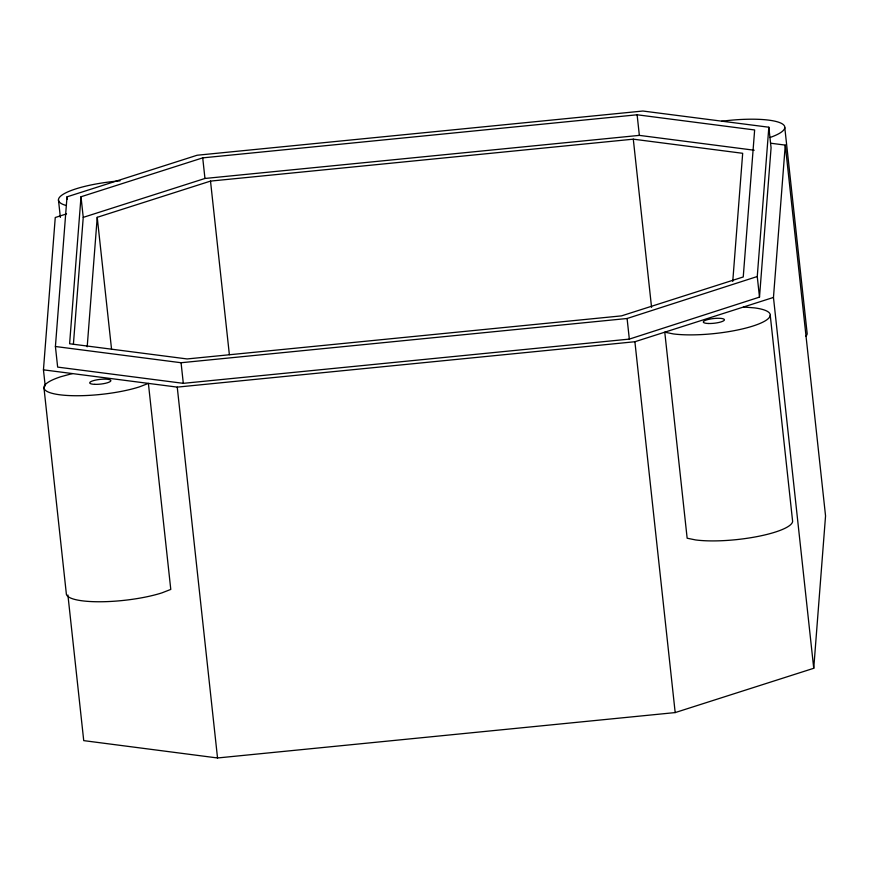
<?xml version="1.0" encoding="UTF-8"?>
<svg xmlns="http://www.w3.org/2000/svg" width="869" height="869" viewBox="0 0 869 869"><rect width="100%" height="100%" fill="white"/><g stroke="black" fill="none" stroke-linecap="round" stroke-linejoin="round"><path stroke-width="1.3" d="M45.21 386.01L43.45 369.836L55.258 217.511L66.544 213.893M55.41 346.503L67.011 196.839L197.144 155.236L642.897 111.026L768.837 127.222L771.075 147.817L759.495 297.122L629.33 339.106L183.305 383.338L57.647 367.098L55.41 346.503L181.067 362.731L627.092 318.499L757.257 276.527L768.837 127.222M81.002 196.763L69.607 343.766L187.117 358.951L621.531 315.871L743.245 276.961L754.64 129.97L637.118 114.784L202.716 157.865L81.002 196.763L83.239 217.369L73.409 344.135M87.193 346.796L97.23 217.315L210.515 181.1L633.295 139.17L742.68 153.302L732.752 281.437M67.912 595.004L83.728 740.627L217.532 757.974L675.18 712.58L813.742 668.283L773.464 297.437L785.272 145.101L770.77 143.233M813.742 668.283L825.55 515.904L785.272 145.101M43.45 369.836L177.243 387.118L634.891 341.734L773.464 297.437M83.239 217.369L204.954 178.471L639.356 135.379L754.205 150.228M72.409 373.572L61.004 376.668A56.691 12.655 -6.2 0 0 59.852 394.787A56.691 12.655 -6.2 0 0 139.572 386.824L148.393 383.392L170.78 589.421L161.96 592.854A56.691 12.655 -6.2 0 1 100.348 601.761A56.691 12.655 -6.2 0 1 66.294 593.408L43.917 387.378M743.473 307.018L754.564 307.887A56.691 12.655 -6.2 0 1 752.902 326.049A56.691 12.655 -6.2 0 1 673.193 333.902L664.774 332.186L687.151 538.215L695.569 539.931A56.691 12.655 -6.2 0 0 756.747 536.662A56.691 12.655 -6.2 0 0 792.626 521.367L770.249 315.338M784.794 127.645L807.182 333.674A56.691 12.655 -6.2 0 1 805.867 336.292M757.257 276.527L759.495 297.122M637.118 114.784L639.356 135.379M633.295 139.17L651.565 307.354M634.891 341.734L675.18 712.58M627.092 318.499L629.33 339.106M210.515 181.1L229.373 354.671M202.716 157.865L204.954 178.471M181.067 362.731L183.305 383.338M177.243 387.118L217.532 757.974M97.23 217.315L111.547 349.175M67.011 196.839L67.293 199.414M58.462 199.903L60.363 217.402M721.563 121.269A56.691 12.655 -6.2 0 1 778.548 122.192A56.691 12.655 -6.2 0 1 770.021 137.498M66.098 205.475A56.691 12.655 -6.2 0 1 67.326 192.103A56.691 12.655 -6.2 0 1 120.031 180.839M708.431 323.496A10.634 2.368 -6.2 0 0 724.442 319.846A10.634 2.368 -6.2 0 0 708.756 319.336A10.634 2.368 -6.2 0 0 708.431 323.496M94.84 384.348A10.634 2.368 -6.2 0 0 110.863 380.698A10.634 2.368 -6.2 0 0 95.166 380.188A10.634 2.368 -6.2 0 0 94.84 384.348"/></g></svg>
